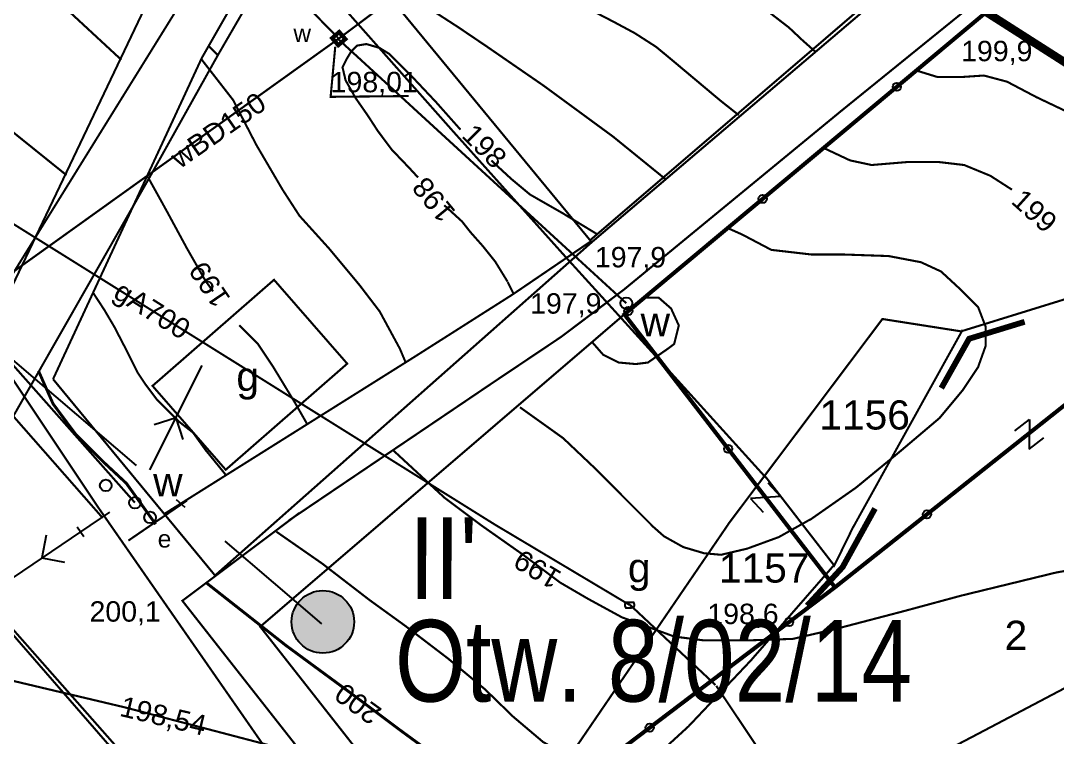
# Model space of a CAD drawing. Extents: x 7572697 to 7573818, y 5546684 to 5547005.
# Drawn here: x 7573292.26 to 7573336.71, y 5546707.4 to 5546738.12 of the extents above; entities that cross this region are included whole.
import ezdxf
from ezdxf.enums import TextEntityAlignment as Align

# ---------------------------------------------------------------- set-up
doc = ezdxf.new("R2010")
doc.units = 0
doc.header["$MEASUREMENT"] = 0
for name, pattern in [('1', [2, 1, -1]), ('15', [3, 2, -0.45, 0.1, -0.45]), ('2', [1, 0.5, -0.5]), ('901', [0])]:
    doc.linetypes.add(name, pattern=pattern)
doc.styles.add('STYL_ARIAL', font='Arial', dxfattribs={"oblique": 0.1})

# ---------------------------------------------------------------- blocks, each defined once
blk = doc.blocks.new('507')
at = {"color": 0, "const_width": 0.18}
blk.add_lwpolyline([(0.2, 0.2), (0.2, -0.2), (-0.2, -0.2), (-0.2, 0.2)], close=True, dxfattribs=at)
blk = doc.blocks.new('510')
at = {"color": 0}
blk.add_circle((0, 0), 0.25, dxfattribs=at)
blk.add_circle((0, 0), 0.25, dxfattribs=at)
blk = doc.blocks.new('991')
at = {"color": 0}
for p, q in [((-0.4, 0.5), (0.4, 0.5)), ((0.4, 0.5), (-0.4, -0.5)), ((-0.4, -0.5), (0.4, -0.5))]:
    blk.add_line(p, q, dxfattribs=at)
blk = doc.blocks.new('516')
at = {"color": 0}
for p, q in [((3.25, 0), (2.55, 0.7)), ((0.75, 0), (5.75, 0)), ((2.55, -0.7), (3.25, 0))]:
    blk.add_line(p, q, dxfattribs=at)
blk = doc.blocks.new('202')
at = {"color": 0}
blk.add_circle((0, 0), 0.25, dxfattribs=at)
blk.add_circle((0, 0), 0.25, dxfattribs=at)
blk = doc.blocks.new('517')
at = {"color": 0}
for p, q in [((4.25, 0), (3.55, 0.7)), ((0.75, 0), (5.75, 0)), ((2.25, -0.25), (2.25, 0.25)), ((3.55, -0.7), (4.25, 0))]:
    blk.add_line(p, q, dxfattribs=at)

msp = doc.modelspace()

# ---------------------------------------------------------------- hatches: boundary and pattern name
at = {"linetype": 'ByBlock'}
h = msp.add_hatch(color=1, dxfattribs=at)
edge = h.paths.add_edge_path()
edge.add_arc((7573305.2178, 5546712.3518), 1.3408, 0, 360)

# ---------------------------------------------------------------- linework, layer by layer
at = {"linetype": '15', "ltscale": 5}
msp.add_lwpolyline([(7573108.622, 5546899.293), (7573226.703, 5546880.3512), (7573221.1744, 5546784.0016), (7573305.1608, 5546712.2674)], dxfattribs=at)
at = {"color": 6, "const_width": 0.35}
for points in [[(7573349.4716, 5546824.7787), (7573334.6135, 5546827.4202), (7573278, 5546774), (7573365.7825, 5546717.9984)], [(7573092.2503, 5546815.8488), (7573096, 5546815), (7573301.5, 5546687), (7573365.78, 5546718), (7573278, 5546774)]]:
    msp.add_lwpolyline(points, dxfattribs=at)
at = {"color": 5, "const_width": 0.09}
for points in [[(7573199.83, 5546806.53), (7573208.5938, 5546825.7585), (7573246.3501, 5546791.9974), (7573275.3751, 5546766.7692), (7573286.8978, 5546756.7282), (7573305.899, 5546737.356)], [(7573305.899, 5546737.356), (7573319.6535, 5546747.6265)], [(7573289.769, 5546725.8031), (7573305.899, 5546737.356)], [(7573305.8617, 5546737.3467), (7573318.228, 5546726.01)], [(7573289.769, 5546725.8031), (7573297.158, 5546717.462)]]:
    msp.add_lwpolyline(points, dxfattribs=at)
at = {"color": 2, "const_width": 0.09}
for points in [[(7573312.589, 5546716.5245), (7573280.3758, 5546736.633), (7573247.9508, 5546757.0193), (7573244.1805, 5546759.3344), (7573208.7525, 5546781.7712)], [(7573248.2414, 5546720.1732), (7573296.7589, 5546708.6789), (7573310.1204, 5546705.1732), (7573312.2371, 5546702.2627), (7573313.097, 5546700.7017), (7573316.4704, 5546694.2194)], [(7573312.589, 5546716.5245), (7573318.372, 5546713.075)], [(7573318.349, 5546713.1173), (7573322.0532, 5546709.6446)], [(7573322.0862, 5546709.6116), (7573326.0219, 5546703.7246), (7573328.5817, 5546700.0337)]]:
    msp.add_lwpolyline(points, dxfattribs=at)
at = {"color": 0, "linetype": '1'}
for points, const_width in [([(7573256.5565, 5546773.8731), (7573291.8189, 5546722.9077), (7573295.5627, 5546717.2919)], 0.09), ([(7573331.7369, 5546722.3711), (7573332.9275, 5546724.4878), (7573335.3088, 5546725.2154)], 0.25), ([(7573360.3582, 5546721.3856), (7573348.4519, 5546715.5317), (7573333.5162, 5546707.6603), (7573321.008, 5546701.0987), (7573315.3856, 5546698.3205), (7573311.483, 5546696.733), (7573310.6893, 5546696.9315), (7573307.4018, 5546698.9158), (7573304.789, 5546697.0638)], 0.09), ([(7573299.3915, 5546717.5557), (7573296.878, 5546715.8359)], 0.09), ([(7573295.5627, 5546717.2919), (7573309.4457, 5546697.3151)], 0.09), ([(7573325.9822, 5546713.0446), (7573327.5036, 5546714.6982), (7573328.8926, 5546717.2118)], 0.25), ([(7573304.2202, 5546717.0265), (7573299.1931, 5546713.2562), (7573309.3796, 5546700.2916)], 0.09), ([(7573275.8436, 5546703.0698), (7573290.2634, 5546713.7193), (7573304.7494, 5546697.0505)], 0.09)]:
    msp.add_lwpolyline(points, dxfattribs=dict(at, const_width=const_width))
at = {"color": 0, "linetype": '2', "const_width": 0.09}
for points in [[(7573301.615, 5546742.8903), (7573289.9072, 5546724.0255), (7573272.9805, 5546740.7472), (7573261.9275, 5546751.4099), (7573273.7345, 5546770.6319)], [(7573295.781, 5546716.8025), (7573291.9445, 5546721.1681), (7573297.7654, 5546731.3678), (7573300.7419, 5546736.6926), (7573302.9181, 5546740.443), (7573305.2332, 5546742.9897), (7573315.6645, 5546753.3944)], [(7573316.6424, 5546728.6814), (7573330.533, 5546740.5877)], [(7573334.3109, 5546739.8146), (7573327.4317, 5546734.2451), (7573318.1382, 5546726.6053), (7573315.4329, 5546724.568), (7573312.4232, 5546722.5505), (7573303.7581, 5546716.6966)], [(7573298.4533, 5546717.0009), (7573309.202, 5546723.7478), (7573313.3957, 5546726.4135), (7573316.7029, 5546728.6624)]]:
    msp.add_lwpolyline(points, dxfattribs=at)
at = {"color": 37}
for points, const_width in [([(7573265.5258, 5546756.5032), (7573267.0802, 5546755.8417), (7573268.4693, 5546755.2464), (7573269.9906, 5546754.5188), (7573270.8175, 5546754.0889), (7573271.5451, 5546753.5266), (7573272.405, 5546752.766), (7573273.2318, 5546751.9391), (7573275.2492, 5546749.8225), (7573276.4068, 5546748.5657), (7573277.5313, 5546747.342), (7573278.4904, 5546746.2837), (7573279.8795, 5546744.9607), (7573281.4339, 5546743.5585), (7573282.2607, 5546742.7647), (7573283.5506, 5546741.4418), (7573284.9065, 5546740.0196), (7573286.0972, 5546738.7959), (7573286.8248, 5546738.0022), (7573287.9162, 5546736.8777), (7573289.4706, 5546735.4556), (7573291.4881, 5546733.7027), (7573294.2265, 5546731.5001)], 0.09), ([(7573296.5747, 5546736.4478), (7573293.0359, 5546739.722), (7573289.7617, 5546742.897), (7573288.108, 5546744.5507), (7573285.9252, 5546746.965)], 0.09), ([(7573319.944, 5546731.3016), (7573317.662, 5546733.1537), (7573314.6854, 5546735.3365), (7573312.238, 5546737.0232), (7573311.0143, 5546737.85), (7573309.3276, 5546738.9414), (7573308.4015, 5546739.7021), (7573307.4094, 5546740.6348), (7573306.2849, 5546741.8254), (7573305.5242, 5546742.6853)], 0.09), ([(7573318.3565, 5546742.1958), (7573319.8117, 5546741.2698), (7573321.3992, 5546740.3106), (7573323.0198, 5546739.4177), (7573324.045, 5546738.7231), (7573325.2026, 5546737.8302), (7573325.7648, 5546737.301), (7573326.3602, 5546736.7718)], 0.09), ([(7573316.769, 5546738.5512), (7573317.662, 5546738.0882), (7573318.588, 5546737.5921), (7573319.5141, 5546736.9968), (7573320.2086, 5546736.4213), (7573321.2338, 5546735.5614), (7573322.2591, 5546734.7015), (7573323.0529, 5546734.0731)], 0.09), ([(7573311.1202, 5546733.4513), (7573310.0619, 5546734.6419), (7573309.0035, 5546735.7664), (7573308.0775, 5546736.6924), (7573307.6475, 5546736.957), (7573307.0853, 5546737.1224), (7573306.6884, 5546737.0563), (7573306.4238, 5546736.7917), (7573306.2254, 5546736.4609), (7573306.06, 5546736.1302), (7573306.1923, 5546735.568), (7573306.6223, 5546734.8073), (7573307.1514, 5546734.0466), (7573307.5814, 5546733.3852), (7573308.1767, 5546732.5914), (7573308.9043, 5546731.8307), (7573309.3012, 5546731.4008)], 0.09), ([(7573299.9812, 5546736.5073), (7573301.3703, 5546734.7214), (7573302.3625, 5546732.8031), (7573303.4869, 5546730.8849), (7573304.2145, 5546729.7604), (7573305.4713, 5546728.3714), (7573306.7942, 5546726.7839), (7573307.6541, 5546725.6594), (7573308.514, 5546724.0719)], 0.09), ([(7573330.7193, 5546735.9716), (7573331.5792, 5546735.707), (7573332.5714, 5546735.707), (7573333.5636, 5546735.7732), (7573334.5558, 5546735.5086), (7573335.8125, 5546734.8471), (7573337.2016, 5546734.1857), (7573338.723, 5546733.4581), (7573339.8474, 5546732.9289), (7573341.3026, 5546732.5982), (7573343.8823, 5546732.3336)], 0.09), ([(7573326.6976, 5546732.6643), (7573327.8221, 5546732.1351), (7573328.7481, 5546731.9367), (7573330.3356, 5546732.069), (7573331.5924, 5546732.069), (7573332.7169, 5546731.9367), (7573333.8414, 5546731.4737), (7573334.7674, 5546730.8784)], 0.09), ([(7573317.0071, 5546728.9534), (7573315.4857, 5546729.8794), (7573314.0967, 5546730.6732), (7573313.3029, 5546731.3347), (7573312.443, 5546732.1284)], 0.09), ([(7573297.6864, 5546731.4738), (7573298.526, 5546729.9588), (7573299.3859, 5546728.3713), (7573300.1797, 5546726.9822), (7573300.5104, 5546726.5192)], 0.09), ([(7573310.4256, 5546730.2102), (7573311.1863, 5546729.5157), (7573311.5501, 5546729.0526), (7573312.0792, 5546728.4573), (7573312.6084, 5546727.7959), (7573313.1376, 5546726.936)], 0.09), ([(7573326.1023, 5546716.7231), (7573328.0867, 5546718.1122), (7573329.9388, 5546719.6335), (7573331.6586, 5546721.0887), (7573332.6507, 5546722.2794), (7573333.3122, 5546723.2715), (7573333.6429, 5546724.1976), (7573333.6429, 5546724.9913), (7573333.3122, 5546725.8512), (7573332.5846, 5546726.5788), (7573331.7247, 5546727.3726), (7573330.8648, 5546727.7695), (7573329.4757, 5546728.034), (7573327.5575, 5546728.1002), (7573326.1684, 5546728.1002), (7573324.4487, 5546728.2986), (7573323.1919, 5546728.9601), (7573322.5966, 5546729.2247)], 0.09), ([(7573313.1433, 5546726.922), (7573313.4079, 5546726.3928)], 0.09), ([(7573295.365, 5546726.4619), (7573295.8471, 5546725.7255), (7573296.277, 5546724.9979), (7573296.74, 5546724.1049), (7573297.2692, 5546723.0466), (7573297.5999, 5546722.5505), (7573298.096, 5546721.889), (7573299.0551, 5546720.9299), (7573299.6505, 5546720.4669), (7573300.2458, 5546719.6401)], 0.09), ([(7573318.9586, 5546726.2481), (7573319.6201, 5546726.2481), (7573320.1492, 5546725.7851), (7573320.48, 5546725.0575), (7573320.2815, 5546724.2637), (7573320.0169, 5546724.0653), (7573319.157, 5546723.47), (7573318.6279, 5546723.4038), (7573317.9003, 5546723.47), (7573317.2388, 5546723.8007), (7573316.7758, 5546724.3299)], 0.09), ([(7573301.6348, 5546725.064), (7573302.4286, 5546724.2702), (7573303.09, 5546723.2781), (7573304.0161, 5546721.7567), (7573304.5452, 5546720.8307)], 0.09), ([(7573308.5131, 5546724.0777), (7573308.7777, 5546723.4493)], 0.09), ([(7573293.0217, 5546723.1186), (7573293.6501, 5546721.6965), (7573294.6092, 5546720.4066), (7573295.7998, 5546719.216), (7573296.792, 5546718.29), (7573298.0488, 5546716.5371)], 0.125), ([(7573313.6669, 5546721.5518), (7573315.519, 5546720.2289), (7573316.7758, 5546719.0383), (7573319.2893, 5546716.5247)], 0.09), ([(7573300.2118, 5546719.6922), (7573301.0717, 5546718.6339)], 0.09), ([(7573308.2485, 5546719.6922), (7573310.4313, 5546717.6748), (7573312.0188, 5546716.4841), (7573313.8048, 5546715.2274), (7573315.3923, 5546714.0367), (7573316.5829, 5546713.3422), (7573318.0381, 5546712.5484), (7573320.2871, 5546711.7216), (7573321.5703, 5546711.5563), (7573323.4224, 5546711.5563), (7573325.3737, 5546711.6224), (7573327.2258, 5546712.0524), (7573330.1362, 5546712.813), (7573332.5836, 5546713.4745), (7573336.6582, 5546714.4667), (7573339.1056, 5546714.8966), (7573341.0899, 5546715.2604), (7573342.6113, 5546715.2604), (7573344.298, 5546715.2274), (7573345.8194, 5546714.9628), (7573347.01, 5546714.6982)], 0.09), ([(7573326.1277, 5546716.7487), (7573324.7717, 5546715.988), (7573323.4157, 5546715.4919), (7573322.2912, 5546715.2273), (7573321.5636, 5546715.2935), (7573320.6707, 5546715.5581), (7573319.8438, 5546716.0211), (7573319.2816, 5546716.5172)], 0.09), ([(7573328.4164, 5546705.0211), (7573325.8698, 5546705.2857), (7573323.1578, 5546705.6164), (7573320.2805, 5546705.7487), (7573318.8914, 5546705.881), (7573317.9654, 5546706.0133), (7573316.7747, 5546706.3109), (7573315.8818, 5546706.5094), (7573314.6581, 5546707.2039), (7573313.3682, 5546708.2953), (7573312.1776, 5546709.4529), (7573310.5901, 5546710.7758), (7573308.7711, 5546712.1649), (7573307.2166, 5546713.2893), (7573305.1992, 5546714.8438), (7573303.2214, 5546716.2196)], 0.09), ([(7573300.2316, 5546714.0169), (7573303.6381, 5546711.338), (7573306.3832, 5546709.3205), (7573308.4998, 5546707.733), (7573310.4445, 5546706.3109), (7573311.3044, 5546705.3187), (7573312.2966, 5546704.1612), (7573312.9581, 5546702.9375), (7573313.5534, 5546701.5815), (7573314.1156, 5546700.08), (7573314.6117, 5546697.9633)], 0.125)]:
    msp.add_lwpolyline(points, dxfattribs=dict(at, const_width=const_width))
at = {"color": 3, "const_width": 0.09}
for points in [[(7573316.747, 5546728.627), (7573328.474, 5546738.599), (7573315.296, 5546752.995), (7573305.31, 5546742.497)], [(7573300.025, 5546736.523), (7573302.755, 5546741.297), (7573305.31, 5546742.497)], [(7573316.747, 5546728.627), (7573305.31, 5546742.497)], [(7573298.577, 5546740.758), (7573291.012, 5546724.89)], [(7573300.025, 5546736.523), (7573293.649, 5546722.757)], [(7573316.747, 5546728.627), (7573300.595, 5546714.34)], [(7573318.148, 5546725.536), (7573302.53, 5546712.145), (7573310.9577, 5546701.42)], [(7573300.595, 5546714.34), (7573293.649, 5546722.757)], [(7573327.176, 5546713.833), (7573322.724, 5546719.646)], [(7573275.2218, 5546702.0776), (7573290.4684, 5546713.6862), (7573304.4649, 5546697.8244)]]:
    msp.add_lwpolyline(points, dxfattribs=at)
at = {"color": 3, "linetype": '901', "const_width": 0.175}
for points in [[(7573327.176, 5546713.833), (7573318.148, 5546725.536), (7573350.264, 5546752.352)], [(7573307.022, 5546699.537), (7573308.274, 5546699.515), (7573327.176, 5546713.833), (7573342.0303, 5546725.6131)]]:
    msp.add_lwpolyline(points, dxfattribs=at)
at = {"color": 0}
for points, const_width in [([(7573318.148, 5546725.536), (7573350.264, 5546752.352)], 0.09), ([(7573324.2237, 5546718.5222), (7573320.718, 5546722.3917), (7573315.6578, 5546727.9612), (7573310.7961, 5546733.3852), (7573305.9741, 5546738.829), (7573304.8826, 5546740.1519), (7573303.5597, 5546741.6733), (7573301.41, 5546744.3852)], 0.09), ([(7573330.7578, 5546740.5064), (7573328.474, 5546738.599), (7573316.747, 5546728.627)], 0.065), ([(7573333.5953, 5546738.3952), (7573318.148, 5546725.536), (7573327.176, 5546713.833)], 0.065), ([(7573332.2999, 5546737.7992), (7573332.2991, 5546737.8003), (7573332.2984, 5546737.8015), (7573332.2976, 5546737.8027), (7573332.2969, 5546737.8039), (7573332.2963, 5546737.8051), (7573332.2957, 5546737.8064), (7573332.2952, 5546737.8077), (7573332.2947, 5546737.809), (7573332.2942, 5546737.8103), (7573332.2938, 5546737.8116), (7573332.2934, 5546737.813), (7573332.2931, 5546737.8143), (7573332.2928, 5546737.8157), (7573332.2926, 5546737.8171), (7573332.2924, 5546737.8185), (7573332.2923, 5546737.8199), (7573332.2922, 5546737.8213), (7573332.2922, 5546737.8227), (7573332.2922, 5546737.8241), (7573332.2923, 5546737.8254), (7573332.2924, 5546737.8268), (7573332.2926, 5546737.8282), (7573332.2928, 5546737.8296), (7573332.293, 5546737.831), (7573332.2933, 5546737.8323), (7573332.2937, 5546737.8337), (7573332.2941, 5546737.835), (7573332.2946, 5546737.8363), (7573332.295, 5546737.8377), (7573332.2956, 5546737.8389), (7573332.2962, 5546737.8402), (7573332.2968, 5546737.8415), (7573332.2975, 5546737.8427), (7573332.2982, 5546737.8439), (7573332.2989, 5546737.8451), (7573332.2997, 5546737.8462), (7573332.3006, 5546737.8473), (7573332.3015, 5546737.8484), (7573332.3024, 5546737.8495), (7573332.3033, 5546737.8505), (7573332.3043, 5546737.8515), (7573332.3053, 5546737.8524), (7573332.3064, 5546737.8534), (7573332.3074, 5546737.8542), (7573332.3086, 5546737.8551), (7573332.3097, 5546737.8559), (7573332.3109, 5546737.8567), (7573332.3121, 5546737.8574), (7573332.3133, 5546737.8581), (7573332.3145, 5546737.8587), (7573332.3158, 5546737.8593), (7573332.3171, 5546737.8598), (7573332.3184, 5546737.8603), (7573332.3197, 5546737.8608), (7573332.321, 5546737.8612), (7573332.3224, 5546737.8616), (7573332.3237, 5546737.8619), (7573332.3251, 5546737.8622), (7573332.3265, 5546737.8624), (7573332.3279, 5546737.8626), (7573332.3292, 5546737.8627), (7573332.3306, 5546737.8628), (7573332.332, 5546737.8628), (7573332.3334, 5546737.8628), (7573332.3348, 5546737.8627), (7573332.3362, 5546737.8626), (7573332.3376, 5546737.8624), (7573332.339, 5546737.8622), (7573332.3404, 5546737.862), (7573332.3417, 5546737.8617), (7573332.3431, 5546737.8613), (7573332.3444, 5546737.8609), (7573332.3457, 5546737.8605), (7573332.347, 5546737.86), (7573332.3483, 5546737.8594), (7573332.3496, 5546737.8588), (7573332.3508, 5546737.8582), (7573332.3521, 5546737.8575), (7573332.3533, 5546737.8568), (7573332.3544, 5546737.8561), (7573332.3556, 5546737.8553), (7573332.3567, 5546737.8544), (7573332.3578, 5546737.8536), (7573332.3588, 5546737.8526), (7573332.3599, 5546737.8517), (7573332.3609, 5546737.8507), (7573332.3618, 5546737.8497), (7573332.3627, 5546737.8486), (7573332.3636, 5546737.8476), (7573332.3645, 5546737.8464), (7573332.3653, 5546737.8453), (7573332.366, 5546737.8441), (7573332.3668, 5546737.8429), (7573332.3674, 5546737.8417), (7573332.3681, 5546737.8405), (7573332.3687, 5546737.8392), (7573332.3692, 5546737.8379), (7573332.3697, 5546737.8366), (7573332.3702, 5546737.8353), (7573332.3706, 5546737.834), (7573332.371, 5546737.8326), (7573332.3713, 5546737.8313), (7573332.3716, 5546737.8299), (7573332.3718, 5546737.8285), (7573332.372, 5546737.8271), (7573332.3721, 5546737.8258), (7573332.3722, 5546737.8244), (7573332.3722, 5546737.823), (7573332.3722, 5546737.8216), (7573332.3721, 5546737.8202), (7573332.372, 5546737.8188), (7573332.3718, 5546737.8174), (7573332.3716, 5546737.816), (7573332.3713, 5546737.8146), (7573332.371, 5546737.8133), (7573332.3707, 5546737.8119), (7573332.3703, 5546737.8106), (7573332.3698, 5546737.8093), (7573332.3693, 5546737.808), (7573332.3688, 5546737.8067), (7573332.3682, 5546737.8054), (7573332.3676, 5546737.8042), (7573332.3669, 5546737.8029), (7573332.3662, 5546737.8017), (7573332.3654, 5546737.8006), (7573332.3646, 5546737.7994), (7573332.3638, 5546737.7983), (7573332.3629, 5546737.7972), (7573332.362, 5546737.7962), (7573332.3611, 5546737.7951), (7573332.3601, 5546737.7941), (7573332.3591, 5546737.7932), (7573332.358, 5546737.7923), (7573332.3569, 5546737.7914), (7573332.3558, 5546737.7905), (7573332.3547, 5546737.7897), (7573332.3535, 5546737.789), (7573332.3523, 5546737.7882), (7573332.3511, 5546737.7876), (7573332.3499, 5546737.7869), (7573332.3486, 5546737.7863), (7573332.3473, 5546737.7858), (7573332.346, 5546737.7853), (7573332.3447, 5546737.7848), (7573332.3434, 5546737.7844), (7573332.342, 5546737.784), (7573332.3407, 5546737.7837), (7573332.3393, 5546737.7834), (7573332.3379, 5546737.7832), (7573332.3365, 5546737.783), (7573332.3351, 5546737.7829), (7573332.3337, 5546737.7828), (7573332.3323, 5546737.7828), (7573332.3309, 5546737.7828), (7573332.3296, 5546737.7829), (7573332.3282, 5546737.783), (7573332.3268, 5546737.7832), (7573332.3254, 5546737.7834), (7573332.324, 5546737.7837), (7573332.3227, 5546737.784), (7573332.3213, 5546737.7843), (7573332.32, 5546737.7847), (7573332.3187, 5546737.7852), (7573332.3173, 5546737.7857), (7573332.3161, 5546737.7862), (7573332.3148, 5546737.7868), (7573332.3135, 5546737.7874), (7573332.3123, 5546737.7881), (7573332.3111, 5546737.7888), (7573332.31, 5546737.7896), (7573332.3088, 5546737.7904), (7573332.3077, 5546737.7912), (7573332.3066, 5546737.7921), (7573332.3055, 5546737.793), (7573332.3045, 5546737.7939), (7573332.3035, 5546737.7949), (7573332.3026, 5546737.7959), (7573332.3016, 5546737.797), (7573332.2999, 5546737.7992)], 0.25), ([(7573300.6893, 5546736.6661), (7573300.2924, 5546737.063)], 0.09), ([(7573308.8911, 5546734.8927), (7573305.5507, 5546734.8596), (7573305.7492, 5546737.0094)], 0.09), ([(7573349.0549, 5546729.8994), (7573332.5846, 5546724.8062), (7573329.2111, 5546725.3353), (7573322.5965, 5546716.5379)], 0.09), ([(7573317.5097, 5546728.8298), (7573317.5089, 5546728.8309), (7573317.5081, 5546728.8321), (7573317.5074, 5546728.8333), (7573317.5067, 5546728.8345), (7573317.5061, 5546728.8358), (7573317.5055, 5546728.837), (7573317.5049, 5546728.8383), (7573317.5044, 5546728.8396), (7573317.504, 5546728.8409), (7573317.5036, 5546728.8423), (7573317.5032, 5546728.8436), (7573317.5029, 5546728.845), (7573317.5026, 5546728.8463), (7573317.5024, 5546728.8477), (7573317.5022, 5546728.8491), (7573317.5021, 5546728.8505), (7573317.502, 5546728.8519), (7573317.502, 5546728.8533), (7573317.502, 5546728.8547), (7573317.5021, 5546728.8561), (7573317.5022, 5546728.8575), (7573317.5023, 5546728.8588), (7573317.5026, 5546728.8602), (7573317.5028, 5546728.8616), (7573317.5031, 5546728.863), (7573317.5035, 5546728.8643), (7573317.5039, 5546728.8656), (7573317.5043, 5546728.867), (7573317.5048, 5546728.8683), (7573317.5054, 5546728.8696), (7573317.506, 5546728.8708), (7573317.5066, 5546728.8721), (7573317.5073, 5546728.8733), (7573317.508, 5546728.8745), (7573317.5087, 5546728.8757), (7573317.5095, 5546728.8768), (7573317.5104, 5546728.8779), (7573317.5112, 5546728.879), (7573317.5121, 5546728.8801), (7573317.5131, 5546728.8811), (7573317.5141, 5546728.8821), (7573317.5151, 5546728.8831), (7573317.5161, 5546728.884), (7573317.5172, 5546728.8849), (7573317.5183, 5546728.8857), (7573317.5195, 5546728.8865), (7573317.5206, 5546728.8873), (7573317.5218, 5546728.888), (7573317.5231, 5546728.8887), (7573317.5243, 5546728.8893), (7573317.5256, 5546728.8899), (7573317.5268, 5546728.8905), (7573317.5281, 5546728.891), (7573317.5295, 5546728.8914), (7573317.5308, 5546728.8918), (7573317.5321, 5546728.8922), (7573317.5335, 5546728.8925), (7573317.5349, 5546728.8928), (7573317.5363, 5546728.893), (7573317.5376, 5546728.8932), (7573317.539, 5546728.8933), (7573317.5404, 5546728.8934), (7573317.5418, 5546728.8934), (7573317.5432, 5546728.8934), (7573317.5446, 5546728.8933), (7573317.546, 5546728.8932), (7573317.5474, 5546728.8931), (7573317.5488, 5546728.8928), (7573317.5501, 5546728.8926), (7573317.5515, 5546728.8923), (7573317.5529, 5546728.8919), (7573317.5542, 5546728.8915), (7573317.5555, 5546728.8911), (7573317.5568, 5546728.8906), (7573317.5581, 5546728.89), (7573317.5594, 5546728.8894), (7573317.5606, 5546728.8888), (7573317.5618, 5546728.8881), (7573317.563, 5546728.8874), (7573317.5642, 5546728.8867), (7573317.5654, 5546728.8859), (7573317.5665, 5546728.885), (7573317.5676, 5546728.8842), (7573317.5686, 5546728.8833), (7573317.5696, 5546728.8823), (7573317.5706, 5546728.8813), (7573317.5716, 5546728.8803), (7573317.5725, 5546728.8793), (7573317.5734, 5546728.8782), (7573317.5742, 5546728.8771), (7573317.575, 5546728.8759), (7573317.5758, 5546728.8748), (7573317.5765, 5546728.8736), (7573317.5772, 5546728.8723), (7573317.5779, 5546728.8711), (7573317.5785, 5546728.8698), (7573317.579, 5546728.8686), (7573317.5795, 5546728.8673), (7573317.58, 5546728.8659), (7573317.5804, 5546728.8646), (7573317.5807, 5546728.8633), (7573317.5811, 5546728.8619), (7573317.5813, 5546728.8605), (7573317.5816, 5546728.8591), (7573317.5817, 5546728.8578), (7573317.5819, 5546728.8564), (7573317.5819, 5546728.855), (7573317.582, 5546728.8536), (7573317.582, 5546728.8522), (7573317.5819, 5546728.8508), (7573317.5818, 5546728.8494), (7573317.5816, 5546728.848), (7573317.5814, 5546728.8466), (7573317.5811, 5546728.8453), (7573317.5808, 5546728.8439), (7573317.5805, 5546728.8426), (7573317.5801, 5546728.8412), (7573317.5796, 5546728.8399), (7573317.5791, 5546728.8386), (7573317.5786, 5546728.8373), (7573317.578, 5546728.836), (7573317.5774, 5546728.8348), (7573317.5767, 5546728.8336), (7573317.576, 5546728.8324), (7573317.5752, 5546728.8312), (7573317.5744, 5546728.83), (7573317.5736, 5546728.8289), (7573317.5727, 5546728.8278), (7573317.5718, 5546728.8268), (7573317.5709, 5546728.8258), (7573317.5699, 5546728.8248), (7573317.5689, 5546728.8238), (7573317.5678, 5546728.8229), (7573317.5667, 5546728.822), (7573317.5656, 5546728.8212), (7573317.5645, 5546728.8204), (7573317.5633, 5546728.8196), (7573317.5621, 5546728.8189), (7573317.5609, 5546728.8182), (7573317.5596, 5546728.8175), (7573317.5584, 5546728.8169), (7573317.5571, 5546728.8164), (7573317.5558, 5546728.8159), (7573317.5545, 5546728.8154), (7573317.5531, 5546728.815), (7573317.5518, 5546728.8147), (7573317.5504, 5546728.8143), (7573317.5491, 5546728.8141), (7573317.5477, 5546728.8138), (7573317.5463, 5546728.8137), (7573317.5449, 5546728.8135), (7573317.5435, 5546728.8135), (7573317.5421, 5546728.8134), (7573317.5407, 5546728.8134), (7573317.5393, 5546728.8135), (7573317.5379, 5546728.8136), (7573317.5366, 5546728.8138), (7573317.5352, 5546728.814), (7573317.5338, 5546728.8143), (7573317.5324, 5546728.8146), (7573317.5311, 5546728.8149), (7573317.5298, 5546728.8153), (7573317.5284, 5546728.8158), (7573317.5271, 5546728.8163), (7573317.5258, 5546728.8168), (7573317.5246, 5546728.8174), (7573317.5233, 5546728.818), (7573317.5221, 5546728.8187), (7573317.5209, 5546728.8194), (7573317.5197, 5546728.8202), (7573317.5186, 5546728.821), (7573317.5175, 5546728.8218), (7573317.5164, 5546728.8227), (7573317.5153, 5546728.8236), (7573317.5143, 5546728.8245), (7573317.5133, 5546728.8255), (7573317.5123, 5546728.8266), (7573317.5114, 5546728.8276), (7573317.5097, 5546728.8298)], 0.25), ([(7573303.123, 5546727.016), (7573306.262, 5546723.42), (7573301.0526, 5546718.8727), (7573297.9136, 5546722.4687), (7573303.123, 5546727.016)], 0.09), ([(7573302.53, 5546712.145), (7573318.148, 5546725.536), (7573327.176, 5546713.833)], 0.09), ([(7573315.9883, 5546725.1918), (7573315.9875, 5546725.1929), (7573315.9868, 5546725.1941), (7573315.9861, 5546725.1953), (7573315.9854, 5546725.1965), (7573315.9847, 5546725.1977), (7573315.9841, 5546725.199), (7573315.9836, 5546725.2003), (7573315.9831, 5546725.2016), (7573315.9826, 5546725.2029), (7573315.9822, 5546725.2042), (7573315.9818, 5546725.2056), (7573315.9815, 5546725.2069), (7573315.9813, 5546725.2083), (7573315.981, 5546725.2097), (7573315.9809, 5546725.2111), (7573315.9807, 5546725.2125), (7573315.9806, 5546725.2139), (7573315.9806, 5546725.2153), (7573315.9806, 5546725.2166), (7573315.9807, 5546725.218), (7573315.9808, 5546725.2194), (7573315.981, 5546725.2208), (7573315.9812, 5546725.2222), (7573315.9815, 5546725.2236), (7573315.9818, 5546725.2249), (7573315.9821, 5546725.2263), (7573315.9825, 5546725.2276), (7573315.983, 5546725.2289), (7573315.9835, 5546725.2302), (7573315.984, 5546725.2315), (7573315.9846, 5546725.2328), (7573315.9852, 5546725.234), (7573315.9859, 5546725.2353), (7573315.9866, 5546725.2365), (7573315.9874, 5546725.2376), (7573315.9882, 5546725.2388), (7573315.989, 5546725.2399), (7573315.9899, 5546725.241), (7573315.9908, 5546725.2421), (7573315.9917, 5546725.2431), (7573315.9927, 5546725.2441), (7573315.9937, 5546725.245), (7573315.9948, 5546725.2459), (7573315.9959, 5546725.2468), (7573315.997, 5546725.2477), (7573315.9981, 5546725.2485), (7573315.9993, 5546725.2492), (7573316.0005, 5546725.25), (7573316.0017, 5546725.2507), (7573316.0029, 5546725.2513), (7573316.0042, 5546725.2519), (7573316.0055, 5546725.2524), (7573316.0068, 5546725.2529), (7573316.0081, 5546725.2534), (7573316.0094, 5546725.2538), (7573316.0108, 5546725.2542), (7573316.0122, 5546725.2545), (7573316.0135, 5546725.2548), (7573316.0149, 5546725.255), (7573316.0163, 5546725.2552), (7573316.0177, 5546725.2553), (7573316.0191, 5546725.2554), (7573316.0205, 5546725.2554), (7573316.0219, 5546725.2554), (7573316.0233, 5546725.2553), (7573316.0246, 5546725.2552), (7573316.026, 5546725.255), (7573316.0274, 5546725.2548), (7573316.0288, 5546725.2546), (7573316.0301, 5546725.2543), (7573316.0315, 5546725.2539), (7573316.0328, 5546725.2535), (7573316.0342, 5546725.253), (7573316.0355, 5546725.2526), (7573316.0367, 5546725.252), (7573316.038, 5546725.2514), (7573316.0393, 5546725.2508), (7573316.0405, 5546725.2501), (7573316.0417, 5546725.2494), (7573316.0429, 5546725.2487), (7573316.044, 5546725.2479), (7573316.0451, 5546725.247), (7573316.0462, 5546725.2461), (7573316.0473, 5546725.2452), (7573316.0483, 5546725.2443), (7573316.0493, 5546725.2433), (7573316.0502, 5546725.2423), (7573316.0512, 5546725.2412), (7573316.052, 5546725.2402), (7573316.0529, 5546725.239), (7573316.0537, 5546725.2379), (7573316.0545, 5546725.2367), (7573316.0552, 5546725.2355), (7573316.0559, 5546725.2343), (7573316.0565, 5546725.2331), (7573316.0571, 5546725.2318), (7573316.0576, 5546725.2305), (7573316.0582, 5546725.2292), (7573316.0586, 5546725.2279), (7573316.059, 5546725.2266), (7573316.0594, 5546725.2252), (7573316.0597, 5546725.2239), (7573316.06, 5546725.2225), (7573316.0602, 5546725.2211), (7573316.0604, 5546725.2197), (7573316.0605, 5546725.2183), (7573316.0606, 5546725.217), (7573316.0606, 5546725.2156), (7573316.0606, 5546725.2142), (7573316.0605, 5546725.2128), (7573316.0604, 5546725.2114), (7573316.0602, 5546725.21), (7573316.06, 5546725.2086), (7573316.0598, 5546725.2072), (7573316.0595, 5546725.2059), (7573316.0591, 5546725.2045), (7573316.0587, 5546725.2032), (7573316.0583, 5546725.2019), (7573316.0578, 5546725.2006), (7573316.0572, 5546725.1993), (7573316.0566, 5546725.198), (7573316.056, 5546725.1968), (7573316.0553, 5546725.1955), (7573316.0546, 5546725.1943), (7573316.0539, 5546725.1932), (7573316.0531, 5546725.192), (7573316.0522, 5546725.1909), (7573316.0514, 5546725.1898), (7573316.0504, 5546725.1888), (7573316.0495, 5546725.1877), (7573316.0485, 5546725.1867), (7573316.0475, 5546725.1858), (7573316.0464, 5546725.1849), (7573316.0454, 5546725.184), (7573316.0443, 5546725.1831), (7573316.0431, 5546725.1823), (7573316.0419, 5546725.1816), (7573316.0407, 5546725.1808), (7573316.0395, 5546725.1802), (7573316.0383, 5546725.1795), (7573316.037, 5546725.1789), (7573316.0357, 5546725.1784), (7573316.0344, 5546725.1779), (7573316.0331, 5546725.1774), (7573316.0318, 5546725.177), (7573316.0304, 5546725.1766), (7573316.0291, 5546725.1763), (7573316.0277, 5546725.176), (7573316.0263, 5546725.1758), (7573316.0249, 5546725.1756), (7573316.0236, 5546725.1755), (7573316.0222, 5546725.1754), (7573316.0208, 5546725.1754), (7573316.0194, 5546725.1754), (7573316.018, 5546725.1755), (7573316.0166, 5546725.1756), (7573316.0152, 5546725.1758), (7573316.0138, 5546725.176), (7573316.0124, 5546725.1762), (7573316.0111, 5546725.1766), (7573316.0097, 5546725.1769), (7573316.0084, 5546725.1773), (7573316.0071, 5546725.1778), (7573316.0058, 5546725.1783), (7573316.0045, 5546725.1788), (7573316.0032, 5546725.1794), (7573316.002, 5546725.18), (7573316.0007, 5546725.1807), (7573315.9995, 5546725.1814), (7573315.9984, 5546725.1822), (7573315.9972, 5546725.183), (7573315.9961, 5546725.1838), (7573315.995, 5546725.1847), (7573315.994, 5546725.1856), (7573315.9929, 5546725.1865), (7573315.9919, 5546725.1875), (7573315.991, 5546725.1885), (7573315.9901, 5546725.1896), (7573315.9883, 5546725.1918)], 0.25), ([(7573332.6508, 5546724.8723), (7573327.9544, 5546716.4056)], 0.09), ([(7573300.595, 5546714.34), (7573293.649, 5546722.757)], 0.065), ([(7573324.2029, 5546718.5677), (7573327.1464, 5546714.7643), (7573327.9732, 5546716.451)], 0.09), ([(7573327.1464, 5546714.7974), (7573323.5745, 5546710.703), (7573320.8956, 5546707.8719), (7573312.5612, 5546700.2321), (7573309.4524, 5546697.2886), (7573322.6154, 5546716.5569)], 0.09), ([(7573299.0153, 5546713.4707), (7573299.0145, 5546713.4719), (7573299.0137, 5546713.473), (7573299.013, 5546713.4742), (7573299.0123, 5546713.4754), (7573299.0117, 5546713.4767), (7573299.0111, 5546713.4779), (7573299.0106, 5546713.4792), (7573299.01, 5546713.4805), (7573299.0096, 5546713.4818), (7573299.0092, 5546713.4832), (7573299.0088, 5546713.4845), (7573299.0085, 5546713.4859), (7573299.0082, 5546713.4873), (7573299.008, 5546713.4886), (7573299.0078, 5546713.49), (7573299.0077, 5546713.4914), (7573299.0076, 5546713.4928), (7573299.0076, 5546713.4942), (7573299.0076, 5546713.4956), (7573299.0077, 5546713.497), (7573299.0078, 5546713.4984), (7573299.008, 5546713.4998), (7573299.0082, 5546713.5012), (7573299.0084, 5546713.5025), (7573299.0087, 5546713.5039), (7573299.0091, 5546713.5052), (7573299.0095, 5546713.5066), (7573299.0099, 5546713.5079), (7573299.0104, 5546713.5092), (7573299.011, 5546713.5105), (7573299.0116, 5546713.5118), (7573299.0122, 5546713.513), (7573299.0129, 5546713.5142), (7573299.0136, 5546713.5154), (7573299.0143, 5546713.5166), (7573299.0151, 5546713.5177), (7573299.016, 5546713.5189), (7573299.0168, 5546713.5199), (7573299.0178, 5546713.521), (7573299.0187, 5546713.522), (7573299.0197, 5546713.523), (7573299.0207, 5546713.524), (7573299.0218, 5546713.5249), (7573299.0228, 5546713.5258), (7573299.0239, 5546713.5266), (7573299.0251, 5546713.5274), (7573299.0263, 5546713.5282), (7573299.0275, 5546713.5289), (7573299.0287, 5546713.5296), (7573299.0299, 5546713.5302), (7573299.0312, 5546713.5308), (7573299.0325, 5546713.5314), (7573299.0338, 5546713.5319), (7573299.0351, 5546713.5323), (7573299.0364, 5546713.5328), (7573299.0378, 5546713.5331), (7573299.0391, 5546713.5334), (7573299.0405, 5546713.5337), (7573299.0419, 5546713.5339), (7573299.0432, 5546713.5341), (7573299.0446, 5546713.5342), (7573299.046, 5546713.5343), (7573299.0474, 5546713.5344), (7573299.0488, 5546713.5343), (7573299.0502, 5546713.5343), (7573299.0516, 5546713.5342), (7573299.053, 5546713.534), (7573299.0544, 5546713.5338), (7573299.0557, 5546713.5335), (7573299.0571, 5546713.5332), (7573299.0585, 5546713.5328), (7573299.0598, 5546713.5324), (7573299.0611, 5546713.532), (7573299.0624, 5546713.5315), (7573299.0637, 5546713.531), (7573299.065, 5546713.5304), (7573299.0662, 5546713.5297), (7573299.0674, 5546713.5291), (7573299.0686, 5546713.5284), (7573299.0698, 5546713.5276), (7573299.071, 5546713.5268), (7573299.0721, 5546713.526), (7573299.0732, 5546713.5251), (7573299.0742, 5546713.5242), (7573299.0753, 5546713.5232), (7573299.0762, 5546713.5223), (7573299.0772, 5546713.5212), (7573299.0781, 5546713.5202), (7573299.079, 5546713.5191), (7573299.0799, 5546713.518), (7573299.0807, 5546713.5168), (7573299.0814, 5546713.5157), (7573299.0821, 5546713.5145), (7573299.0828, 5546713.5133), (7573299.0835, 5546713.512), (7573299.0841, 5546713.5108), (7573299.0846, 5546713.5095), (7573299.0851, 5546713.5082), (7573299.0856, 5546713.5069), (7573299.086, 5546713.5055), (7573299.0864, 5546713.5042), (7573299.0867, 5546713.5028), (7573299.0869, 5546713.5015), (7573299.0872, 5546713.5001), (7573299.0873, 5546713.4987), (7573299.0875, 5546713.4973), (7573299.0876, 5546713.4959), (7573299.0876, 5546713.4945), (7573299.0876, 5546713.4931), (7573299.0875, 5546713.4917), (7573299.0874, 5546713.4903), (7573299.0872, 5546713.4889), (7573299.087, 5546713.4876), (7573299.0867, 5546713.4862), (7573299.0864, 5546713.4848), (7573299.0861, 5546713.4835), (7573299.0857, 5546713.4821), (7573299.0852, 5546713.4808), (7573299.0847, 5546713.4795), (7573299.0842, 5546713.4782), (7573299.0836, 5546713.477), (7573299.083, 5546713.4757), (7573299.0823, 5546713.4745), (7573299.0816, 5546713.4733), (7573299.0808, 5546713.4721), (7573299.08, 5546713.471), (7573299.0792, 5546713.4698), (7573299.0783, 5546713.4688), (7573299.0774, 5546713.4677), (7573299.0765, 5546713.4667), (7573299.0755, 5546713.4657), (7573299.0745, 5546713.4647), (7573299.0734, 5546713.4638), (7573299.0723, 5546713.4629), (7573299.0712, 5546713.4621), (7573299.0701, 5546713.4613), (7573299.0689, 5546713.4605), (7573299.0677, 5546713.4598), (7573299.0665, 5546713.4591), (7573299.0653, 5546713.4585), (7573299.064, 5546713.4579), (7573299.0627, 5546713.4573), (7573299.0614, 5546713.4568), (7573299.0601, 5546713.4564), (7573299.0588, 5546713.4559), (7573299.0574, 5546713.4556), (7573299.056, 5546713.4553), (7573299.0547, 5546713.455), (7573299.0533, 5546713.4548), (7573299.0519, 5546713.4546), (7573299.0505, 5546713.4545), (7573299.0491, 5546713.4544), (7573299.0477, 5546713.4544), (7573299.0463, 5546713.4544), (7573299.0449, 5546713.4544), (7573299.0436, 5546713.4546), (7573299.0422, 5546713.4547), (7573299.0408, 5546713.4549), (7573299.0394, 5546713.4552), (7573299.0381, 5546713.4555), (7573299.0367, 5546713.4559), (7573299.0354, 5546713.4563), (7573299.034, 5546713.4567), (7573299.0327, 5546713.4572), (7573299.0315, 5546713.4578), (7573299.0302, 5546713.4583), (7573299.0289, 5546713.459), (7573299.0277, 5546713.4596), (7573299.0265, 5546713.4604), (7573299.0253, 5546713.4611), (7573299.0242, 5546713.4619), (7573299.0231, 5546713.4627), (7573299.022, 5546713.4636), (7573299.0209, 5546713.4645), (7573299.0199, 5546713.4655), (7573299.0189, 5546713.4665), (7573299.018, 5546713.4675), (7573299.017, 5546713.4685), (7573299.0153, 5546713.4707)], 0.25), ([(7573318.2106, 5546712.9568), (7573318.2066, 5546712.9625), (7573318.2028, 5546712.9684), (7573318.1992, 5546712.9743), (7573318.1958, 5546712.9804), (7573318.1926, 5546712.9866), (7573318.1896, 5546712.993), (7573318.1869, 5546712.9994), (7573318.1843, 5546713.0059), (7573318.182, 5546713.0125), (7573318.18, 5546713.0191), (7573318.1781, 5546713.0259), (7573318.1765, 5546713.0327), (7573318.1752, 5546713.0395), (7573318.1741, 5546713.0464), (7573318.1732, 5546713.0533), (7573318.1725, 5546713.0603), (7573318.1721, 5546713.0673), (7573318.172, 5546713.0742), (7573318.1721, 5546713.0812), (7573318.1724, 5546713.0882), (7573318.173, 5546713.0951), (7573318.1738, 5546713.1021), (7573318.1749, 5546713.109), (7573318.1762, 5546713.1158), (7573318.1778, 5546713.1226), (7573318.1795, 5546713.1294), (7573318.1816, 5546713.1361), (7573318.1838, 5546713.1427), (7573318.1863, 5546713.1492), (7573318.189, 5546713.1556), (7573318.1919, 5546713.162), (7573318.1951, 5546713.1682), (7573318.1984, 5546713.1743), (7573318.202, 5546713.1803), (7573318.2058, 5546713.1862), (7573318.2097, 5546713.1919), (7573318.2139, 5546713.1975), (7573318.2183, 5546713.203), (7573318.2229, 5546713.2083), (7573318.2276, 5546713.2134), (7573318.2325, 5546713.2183), (7573318.2376, 5546713.2231), (7573318.2429, 5546713.2277), (7573318.2483, 5546713.2321), (7573318.2538, 5546713.2364), (7573318.2595, 5546713.2404), (7573318.2654, 5546713.2442), (7573318.2713, 5546713.2478), (7573318.2774, 5546713.2512), (7573318.2836, 5546713.2544), (7573318.29, 5546713.2574), (7573318.2964, 5546713.2601), (7573318.3029, 5546713.2627), (7573318.3095, 5546713.265), (7573318.3161, 5546713.267), (7573318.3229, 5546713.2689), (7573318.3297, 5546713.2705), (7573318.3365, 5546713.2718), (7573318.3434, 5546713.2729), (7573318.3503, 5546713.2738), (7573318.3573, 5546713.2745), (7573318.3643, 5546713.2749), (7573318.3712, 5546713.275), (7573318.3782, 5546713.2749), (7573318.3852, 5546713.2746), (7573318.3921, 5546713.274), (7573318.3991, 5546713.2732), (7573318.406, 5546713.2721), (7573318.4128, 5546713.2708), (7573318.4196, 5546713.2692), (7573318.4264, 5546713.2675), (7573318.4331, 5546713.2654), (7573318.4397, 5546713.2632), (7573318.4462, 5546713.2607), (7573318.4526, 5546713.258), (7573318.459, 5546713.2551), (7573318.4652, 5546713.2519), (7573318.4713, 5546713.2486), (7573318.4773, 5546713.245), (7573318.4832, 5546713.2412), (7573318.4889, 5546713.2373), (7573318.4945, 5546713.2331), (7573318.5, 5546713.2287), (7573318.5053, 5546713.2241), (7573318.5104, 5546713.2194), (7573318.5153, 5546713.2145), (7573318.5201, 5546713.2094), (7573318.5247, 5546713.2041), (7573318.5291, 5546713.1987), (7573318.5334, 5546713.1932), (7573318.5374, 5546713.1875), (7573318.5412, 5546713.1816), (7573318.5448, 5546713.1757), (7573318.5482, 5546713.1696), (7573318.5514, 5546713.1634), (7573318.5544, 5546713.157), (7573318.5571, 5546713.1506), (7573318.5597, 5546713.1441), (7573318.562, 5546713.1375), (7573318.564, 5546713.1309), (7573318.5659, 5546713.1241), (7573318.5675, 5546713.1173), (7573318.5688, 5546713.1105), (7573318.5699, 5546713.1036), (7573318.5708, 5546713.0967), (7573318.5715, 5546713.0897), (7573318.5719, 5546713.0827), (7573318.572, 5546713.0758), (7573318.5719, 5546713.0688), (7573318.5716, 5546713.0618), (7573318.571, 5546713.0549), (7573318.5702, 5546713.0479), (7573318.5691, 5546713.041), (7573318.5678, 5546713.0342), (7573318.5662, 5546713.0274), (7573318.5645, 5546713.0206), (7573318.5624, 5546713.0139), (7573318.5602, 5546713.0073), (7573318.5577, 5546713.0008), (7573318.555, 5546712.9944), (7573318.5521, 5546712.988), (7573318.5489, 5546712.9818), (7573318.5456, 5546712.9757), (7573318.542, 5546712.9697), (7573318.5382, 5546712.9638), (7573318.5343, 5546712.9581), (7573318.5301, 5546712.9525), (7573318.5257, 5546712.947), (7573318.5211, 5546712.9417), (7573318.5164, 5546712.9366), (7573318.5115, 5546712.9317), (7573318.5064, 5546712.9269), (7573318.5011, 5546712.9223), (7573318.4957, 5546712.9179), (7573318.4902, 5546712.9136), (7573318.4845, 5546712.9096), (7573318.4786, 5546712.9058), (7573318.4727, 5546712.9022), (7573318.4666, 5546712.8988), (7573318.4604, 5546712.8956), (7573318.454, 5546712.8926), (7573318.4476, 5546712.8899), (7573318.4411, 5546712.8873), (7573318.4345, 5546712.885), (7573318.4279, 5546712.883), (7573318.4211, 5546712.8811), (7573318.4143, 5546712.8795), (7573318.4075, 5546712.8782), (7573318.4006, 5546712.8771), (7573318.3937, 5546712.8762), (7573318.3867, 5546712.8755), (7573318.3797, 5546712.8751), (7573318.3728, 5546712.875), (7573318.3658, 5546712.8751), (7573318.3588, 5546712.8754), (7573318.3519, 5546712.876), (7573318.3449, 5546712.8768), (7573318.338, 5546712.8779), (7573318.3312, 5546712.8792), (7573318.3244, 5546712.8808), (7573318.3176, 5546712.8825), (7573318.3109, 5546712.8846), (7573318.3043, 5546712.8868), (7573318.2978, 5546712.8893), (7573318.2914, 5546712.892), (7573318.285, 5546712.8949), (7573318.2788, 5546712.8981), (7573318.2727, 5546712.9014), (7573318.2667, 5546712.905), (7573318.2608, 5546712.9088), (7573318.2551, 5546712.9127), (7573318.2495, 5546712.9169), (7573318.244, 5546712.9213), (7573318.2387, 5546712.9259), (7573318.2336, 5546712.9306), (7573318.2287, 5546712.9355), (7573318.2239, 5546712.9406), (7573318.2193, 5546712.9459), (7573318.2106, 5546712.9568)], 0.09), ([(7573325.5266, 5546713.3517), (7573325.5258, 5546713.3528), (7573325.525, 5546713.354), (7573325.5243, 5546713.3552), (7573325.5236, 5546713.3564), (7573325.523, 5546713.3576), (7573325.5224, 5546713.3589), (7573325.5218, 5546713.3602), (7573325.5213, 5546713.3615), (7573325.5209, 5546713.3628), (7573325.5204, 5546713.3641), (7573325.5201, 5546713.3655), (7573325.5198, 5546713.3668), (7573325.5195, 5546713.3682), (7573325.5193, 5546713.3696), (7573325.5191, 5546713.371), (7573325.519, 5546713.3723), (7573325.5189, 5546713.3737), (7573325.5189, 5546713.3751), (7573325.5189, 5546713.3765), (7573325.5189, 5546713.3779), (7573325.5191, 5546713.3793), (7573325.5192, 5546713.3807), (7573325.5194, 5546713.3821), (7573325.5197, 5546713.3835), (7573325.52, 5546713.3848), (7573325.5204, 5546713.3862), (7573325.5208, 5546713.3875), (7573325.5212, 5546713.3888), (7573325.5217, 5546713.3901), (7573325.5222, 5546713.3914), (7573325.5228, 5546713.3927), (7573325.5235, 5546713.3939), (7573325.5241, 5546713.3952), (7573325.5249, 5546713.3964), (7573325.5256, 5546713.3975), (7573325.5264, 5546713.3987), (7573325.5272, 5546713.3998), (7573325.5281, 5546713.4009), (7573325.529, 5546713.4019), (7573325.53, 5546713.403), (7573325.531, 5546713.404), (7573325.532, 5546713.4049), (7573325.533, 5546713.4058), (7573325.5341, 5546713.4067), (7573325.5352, 5546713.4076), (7573325.5364, 5546713.4084), (7573325.5375, 5546713.4091), (7573325.5387, 5546713.4099), (7573325.5399, 5546713.4105), (7573325.5412, 5546713.4112), (7573325.5424, 5546713.4118), (7573325.5437, 5546713.4123), (7573325.545, 5546713.4128), (7573325.5463, 5546713.4133), (7573325.5477, 5546713.4137), (7573325.549, 5546713.4141), (7573325.5504, 5546713.4144), (7573325.5518, 5546713.4147), (7573325.5531, 5546713.4149), (7573325.5545, 5546713.4151), (7573325.5559, 5546713.4152), (7573325.5573, 5546713.4153), (7573325.5587, 5546713.4153), (7573325.5601, 5546713.4153), (7573325.5615, 5546713.4152), (7573325.5629, 5546713.4151), (7573325.5643, 5546713.4149), (7573325.5656, 5546713.4147), (7573325.567, 5546713.4144), (7573325.5684, 5546713.4141), (7573325.5697, 5546713.4138), (7573325.5711, 5546713.4134), (7573325.5724, 5546713.4129), (7573325.5737, 5546713.4124), (7573325.575, 5546713.4119), (7573325.5763, 5546713.4113), (7573325.5775, 5546713.4107), (7573325.5787, 5546713.41), (7573325.5799, 5546713.4093), (7573325.5811, 5546713.4085), (7573325.5822, 5546713.4077), (7573325.5834, 5546713.4069), (7573325.5844, 5546713.406), (7573325.5855, 5546713.4051), (7573325.5865, 5546713.4042), (7573325.5875, 5546713.4032), (7573325.5885, 5546713.4022), (7573325.5894, 5546713.4011), (7573325.5903, 5546713.4), (7573325.5911, 5546713.3989), (7573325.5919, 5546713.3978), (7573325.5927, 5546713.3966), (7573325.5934, 5546713.3954), (7573325.5941, 5546713.3942), (7573325.5947, 5546713.393), (7573325.5953, 5546713.3917), (7573325.5959, 5546713.3904), (7573325.5964, 5546713.3891), (7573325.5968, 5546713.3878), (7573325.5973, 5546713.3865), (7573325.5976, 5546713.3851), (7573325.5979, 5546713.3838), (7573325.5982, 5546713.3824), (7573325.5984, 5546713.381), (7573325.5986, 5546713.3796), (7573325.5987, 5546713.3782), (7573325.5988, 5546713.3768), (7573325.5989, 5546713.3754), (7573325.5988, 5546713.374), (7573325.5988, 5546713.3727), (7573325.5986, 5546713.3713), (7573325.5985, 5546713.3699), (7573325.5983, 5546713.3685), (7573325.598, 5546713.3671), (7573325.5977, 5546713.3658), (7573325.5973, 5546713.3644), (7573325.5969, 5546713.3631), (7573325.5965, 5546713.3618), (7573325.596, 5546713.3604), (7573325.5955, 5546713.3592), (7573325.5949, 5546713.3579), (7573325.5942, 5546713.3566), (7573325.5936, 5546713.3554), (7573325.5929, 5546713.3542), (7573325.5921, 5546713.3531), (7573325.5913, 5546713.3519), (7573325.5905, 5546713.3508), (7573325.5896, 5546713.3497), (7573325.5887, 5546713.3486), (7573325.5877, 5546713.3476), (7573325.5867, 5546713.3466), (7573325.5857, 5546713.3457), (7573325.5847, 5546713.3447), (7573325.5836, 5546713.3439), (7573325.5825, 5546713.343), (7573325.5813, 5546713.3422), (7573325.5802, 5546713.3415), (7573325.579, 5546713.3407), (7573325.5778, 5546713.34), (7573325.5765, 5546713.3394), (7573325.5753, 5546713.3388), (7573325.574, 5546713.3383), (7573325.5727, 5546713.3378), (7573325.5714, 5546713.3373), (7573325.57, 5546713.3369), (7573325.5687, 5546713.3365), (7573325.5673, 5546713.3362), (7573325.5659, 5546713.3359), (7573325.5646, 5546713.3357), (7573325.5632, 5546713.3355), (7573325.5618, 5546713.3354), (7573325.5604, 5546713.3353), (7573325.559, 5546713.3353), (7573325.5576, 5546713.3353), (7573325.5562, 5546713.3354), (7573325.5548, 5546713.3355), (7573325.5534, 5546713.3357), (7573325.5521, 5546713.3359), (7573325.5507, 5546713.3361), (7573325.5493, 5546713.3364), (7573325.548, 5546713.3368), (7573325.5466, 5546713.3372), (7573325.5453, 5546713.3377), (7573325.544, 5546713.3381), (7573325.5427, 5546713.3387), (7573325.5415, 5546713.3393), (7573325.5402, 5546713.3399), (7573325.539, 5546713.3406), (7573325.5378, 5546713.3413), (7573325.5366, 5546713.342), (7573325.5355, 5546713.3428), (7573325.5343, 5546713.3437), (7573325.5333, 5546713.3446), (7573325.5322, 5546713.3455), (7573325.5312, 5546713.3464), (7573325.5302, 5546713.3474), (7573325.5292, 5546713.3484), (7573325.5283, 5546713.3495), (7573325.5266, 5546713.3517)], 0.25)]:
    msp.add_lwpolyline(points, dxfattribs=dict(at, const_width=const_width))
for centre in [(7573329.8305, 5546735.2905), (7573324.0735, 5546730.4836), (7573318.3164, 5546725.6766), (7573322.595, 5546719.7714), (7573331.1211, 5546716.9617), (7573325.2112, 5546712.3447), (7573319.2327, 5546707.8161)]:
    msp.add_circle(centre, 0.175, dxfattribs=at)
at = {"color": 1, "linetype": 'ByBlock'}
msp.add_circle((7573305.2178, 5546712.3518), 1.3408, dxfattribs=at)

# ---------------------------------------------------------------- block references
at = {"color": 0}
for name, p, rotation in [('507', (7573305.899, 5546737.356, 197.92), 220.9145), ('516', (7573297.4638, 5546718.2015, 200.09), 63.3059), ('991', (7573335.51, 5546720.39, 200.09), 38.25066), ('991', (7573324.2, 5546717.68, 200.09), 312.27262), ('517', (7573296.69, 5546717.48, 200.25), 214.15995)]:
    msp.add_blockref(name, p, dxfattribs=dict(at, rotation=rotation))
for name, p in [('202', (7573318.23, 5546726.01, 198)), ('510', (7573295.91, 5546718.2, 200.09)), ('202', (7573297.16, 5546717.46, 200.1)), ('510', (7573297.81, 5546716.83))]:
    msp.add_blockref(name, p, dxfattribs=at)

# ---------------------------------------------------------------- texts
at = {"color": 0, "style": 'STYL_ARIAL'}
for s, height, p in [('w', 0.75, (7573303.955, 5546737.9621)), ('199,9', 0.875, (7573332.5846, 5546737.261)), ('198,01', 0.875, (7573305.5508, 5546735.9308)), ('197,9', 0.875, (7573316.8816, 5546728.4238)), ('197,9', 0.875, (7573314.1034, 5546726.4395)), ('w', 1.25, (7573318.8423, 5546725.8491)), ('g', 1.25, (7573301.5093, 5546723.5014)), ('1156', 1.25, (7573326.5058, 5546721.8478)), ('w', 1.25, (7573297.9413, 5546718.9783)), ('e', 0.75, (7573298.1365, 5546716.2865)), ('g', 1.25, (7573318.2974, 5546715.2992)), ('1157', 1.25, (7573322.1986, 5546715.2853)), ('200,1', 0.875, (7573295.2111, 5546713.2359)), ('198,6', 0.875, (7573321.7025, 5546713.13)), ('2', 1.25, (7573334.4489, 5546712.4013))]:
    msp.add_text(s, height=height, dxfattribs=at).set_placement(p, align=Align.TOP_LEFT)
for s, rotation, p in [('wBD150', 34.9309, (7573298.5826, 5546732.4676)), ('198', 315, (7573311.7395, 5546733.7796)), ('198', 129.4007, (7573310.2772, 5546729.3767)), ('199', 318.0128, (7573335.2693, 5546730.9803)), ('199', 124.2157, (7573300.5658, 5546725.7229)), ('gA700', 327.9946, (7573296.6377, 5546727.0283)), ('199', 149.25, (7573315.0675, 5546713.7022)), ('200', 144.0395, (7573307.2856, 5546707.8837)), ('198,54', 346.6075, (7573296.6619, 5546709.1805))]:
    msp.add_text(s, height=0.875, rotation=rotation, dxfattribs=at).set_placement(p, align=Align.TOP_LEFT)
at = {"linetype": 'ByBlock', "style": 'STYL_ARIAL', "oblique": 0.1, "width": 0.8}
for s, p in [("II'", (7573308.9184, 5546713.3308)), ('Otw. 8/02/14', (7573308.309, 5546708.9344))]:
    msp.add_text(s, height=3.5, dxfattribs=at).set_placement(p)

doc.saveas('drawing.dxf')
